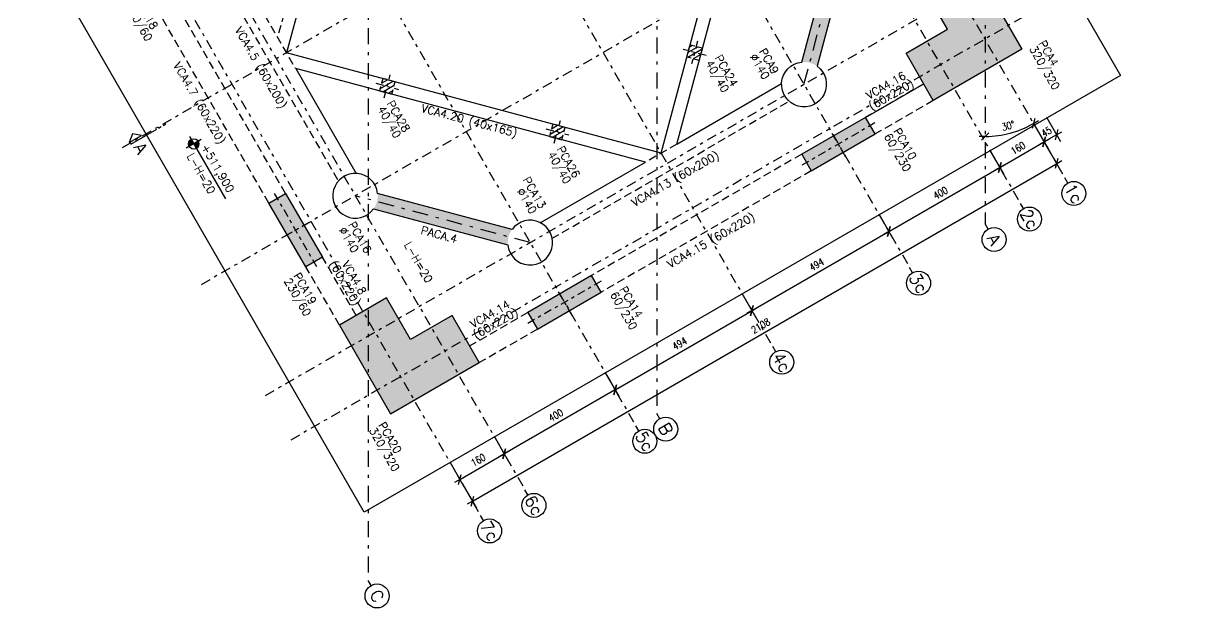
# Model space of a CAD drawing. Header units: metres. Extents: x 661733 to 661987, y 8168511 to 8168781.
# Drawn here: x 661948.45 to 661985.31, y 8168551.36 to 8168569.75 of the extents above; entities that cross this region are included whole.
import ezdxf
from ezdxf.enums import TextEntityAlignment as Align

# ---------------------------------------------------------------- set-up
doc = ezdxf.new("R2010")
doc.units = ezdxf.units.M
doc.header["$MEASUREMENT"] = 0
doc.linetypes.add('SPX-CAMPANARIO$0$DASHDOT2', pattern=[0.5, 0.25, -0.125, 0, -0.125])
doc.linetypes.add('SPX-CAMPANARIO$0$HIDDEN2', pattern=[0.1875, 0.125, -0.0625])
doc.layers.get('0').update_dxf_attribs({"linetype": 'CONTINUOUS'})
doc.layers.get('Defpoints').update_dxf_attribs({"linetype": 'CONTINUOUS'})
for name, color, linetype in [('SPX-CAMPANARIO$0$SP 00 Me1', 9, 'SPX-CAMPANARIO$0$DASHDOT2'), ('SPX-CAMPANARIO$0$SP0Me1', 9, 'SPX-CAMPANARIO$0$DASHDOT2'), ('SPX-CAMPANARIO$0$SP1CRT1', 3, 'CONTINUOUS'), ('SPX-CAMPANARIO$0$SP1INV1', 5, 'SPX-CAMPANARIO$0$HIDDEN2'), ('SPX-CAMPANARIO$0$SP1VST1', 2, 'CONTINUOUS'), ('SPX-CAMPANARIO$0$SP2INV1', 5, 'SPX-CAMPANARIO$0$HIDDEN2'), ('SPX-CAMPANARIO$0$SP3HT2', 254, 'CONTINUOUS'), ('SPX-CAMPANARIO$0$SP3HT3', 9, 'CONTINUOUS'), ('SPX-CAMPANARIO$0$SP4DIM1', 5, 'CONTINUOUS'), ('SPX-CAMPANARIO$0$SP4TN 1', 5, 'CONTINUOUS'), ('SPX-CAMPANARIO$0$SP4TXT 2', 2, 'CONTINUOUS'), ('SPX-CAMPANARIO$0$SP4TXT4', 4, 'CONTINUOUS')]:
    doc.layers.add(name, color=color, linetype=linetype)
doc.styles.add('SPX-CAMPANARIO$0$SP_T-Geral', font='romans.shx')
doc.styles.add('SPX-CAMPANARIO$0$SP_TD_w.8', font='romans.shx', dxfattribs={"width": 0.8})
doc.dimstyles.new('SPX-CAMPANARIO$0$SP_D125cm_18', dxfattribs={"dimtxt": 0.225, "dimasz": 0.025, "dimexe": 0.25, "dimexo": 0.125, "dimgap": 0.125, "dimtad": 1, "dimdec": 1, "dimlfac": 100, "dimdsep": 46, "dimtxsty": 'SPX-CAMPANARIO$0$SP_TD_w.8', "dimblk": 'SPX-CAMPANARIO$0$TIC', "dimcen": 0.0125, "dimdle": 0.125, "dimclrt": 2, "dimadec": 3, "dimazin": 2, "dimtfac": 1, "dimtdec": 1, "dimtmove": 0, "dimatfit": 3, "dimfxl": 0.2, "dimtolj": 1, "dimtzin": 0, "dimarcsym": 0})

# ---------------------------------------------------------------- blocks, each defined once
blk = doc.blocks.new('*U61')
at = {"layer": 'SPX-CAMPANARIO$0$SP 00 Me1', "color": 0, "linetype": 'Continuous'}
blk.add_line((8.374916364184052e-15, -0.1500000000000909), (0, 0), dxfattribs=at)
blk.add_circle((2.512474909253946e-14, -0.4500000000000455), 0.3, dxfattribs=at)
at = {"layer": 'SPX-CAMPANARIO$0$SP 00 Me1', "color": 0, "linetype": 'Continuous', "style": 'SPX-CAMPANARIO$0$SP_T-Geral'}
blk.add_attdef('EIXO?', text='', height=0.3, dxfattribs=at).set_placement((2.512474909253692e-14, -0.45), align=Align.MIDDLE_CENTER)
blk = doc.blocks.new('SPX-CAMPANARIO$0$TIC')
at = {"color": 2, "linetype": 'Continuous'}
blk.add_line((4.59619407771256, 4.596194077712564), (-4.596194077712553, -4.596194077712553), dxfattribs=at)
at = {"color": 5}
blk.add_line((-1, 0), (7.5, 0), dxfattribs=at)
blk = doc.blocks.new('*D84')
at = {"layer": 'Defpoints', "color": 0, "linetype": 'Continuous', "transparency": 16777216}
for p in [(13.48399029725782, -8.939339834902952), (14.24376710479954, -8.939339834902952), (13.48399029711001, -10.53933983918704)]:
    blk.add_point(p, dxfattribs=at)
at = {"layer": 'SPX-CAMPANARIO$0$SP4DIM1', "color": 0, "linetype": 'Continuous', "lineweight": -2, "transparency": 16777216}
for p, q in [((13.60899029725782, -8.939339834902952), (14.49376710479954, -8.939339834902952)), ((14.24376710479954, -10.51433983918704), (14.24376710479954, -8.964339834902953)), ((13.60899029711001, -10.53933983918704), (14.49376710479954, -10.53933983918704))]:
    blk.add_line(p, q, dxfattribs=at)
at = {"layer": 'SPX-CAMPANARIO$0$SP4DIM1', "color": 0, "linetype": 'Continuous', "lineweight": -2, "transparency": 16777216, "xscale": 0.025, "yscale": 0.025, "zscale": 0.025}
for p, rotation in [((14.24376710479954, -8.939339834902952), 90), ((14.24376710479954, -10.53933983918704), 270)]:
    blk.add_blockref('SPX-CAMPANARIO$0$TIC', p, dxfattribs=dict(at, rotation=rotation))
at = {"layer": 'SPX-CAMPANARIO$0$SP4DIM1', "color": 2, "linetype": 'Continuous', "transparency": 16777216, "insert": (14.00626710479954, -9.739339837044996), "char_height": 0.225, "attachment_point": 5, "rotation": 90, "style": 'SPX-CAMPANARIO$0$SP_TD_w.8'}
blk.add_mtext('\\A1;160', dxfattribs=at)
blk = doc.blocks.new('*D85')
at = {"layer": 'Defpoints', "color": 0, "linetype": 'Continuous', "transparency": 16777216}
for p in [(13.48399030228395, -4.939339837696919), (13.48399029725782, -8.939339834902952), (14.24376710479954, -8.939339834902952)]:
    blk.add_point(p, dxfattribs=at)
at = {"layer": 'SPX-CAMPANARIO$0$SP4DIM1', "color": 0, "linetype": 'Continuous', "lineweight": -2, "transparency": 16777216}
for p, q in [((13.60899030228395, -4.939339837696919), (14.49376710479954, -4.939339837696918)), ((14.24376710479954, -4.964339837696919), (14.24376710479954, -8.914339834902952)), ((13.60899029725782, -8.939339834902952), (14.49376710479954, -8.939339834902952))]:
    blk.add_line(p, q, dxfattribs=at)
at = {"layer": 'SPX-CAMPANARIO$0$SP4DIM1', "color": 0, "linetype": 'Continuous', "lineweight": -2, "transparency": 16777216, "xscale": 0.025, "yscale": 0.025, "zscale": 0.025}
for p, rotation in [((14.24376710479954, -4.939339837696918), 90), ((14.24376710479954, -8.939339834902952), 270)]:
    blk.add_blockref('SPX-CAMPANARIO$0$TIC', p, dxfattribs=dict(at, rotation=rotation))
at = {"layer": 'SPX-CAMPANARIO$0$SP4DIM1', "color": 2, "linetype": 'Continuous', "transparency": 16777216, "insert": (14.00626710479954, -6.939339836299939), "char_height": 0.225, "attachment_point": 5, "rotation": 90, "style": 'SPX-CAMPANARIO$0$SP_TD_w.8'}
blk.add_mtext('\\A1;400', dxfattribs=at)
blk = doc.blocks.new('*D86')
at = {"layer": 'Defpoints', "color": 0, "linetype": 'Continuous', "transparency": 16777216}
for p in [(13.48399030274024, -8.14971199663246e-09), (14.24376711082874, -8.14971187445103e-09), (13.48399030228395, -4.939339837696919)]:
    blk.add_point(p, dxfattribs=at)
at = {"layer": 'SPX-CAMPANARIO$0$SP4DIM1', "color": 0, "linetype": 'Continuous', "lineweight": -2, "transparency": 16777216}
for p, q in [((13.60899030274024, -8.149711976530927e-09), (14.49376711082874, -8.149711834247963e-09)), ((14.24376711082875, -4.914339837696918), (14.24376711082874, -0.02500000814971188)), ((13.60899030228395, -4.939339837696919), (14.49376711082875, -4.939339837696918))]:
    blk.add_line(p, q, dxfattribs=at)
at = {"layer": 'SPX-CAMPANARIO$0$SP4DIM1', "color": 0, "linetype": 'Continuous', "lineweight": -2, "transparency": 16777216, "xscale": 0.025, "yscale": 0.025, "zscale": 0.025}
for p, rotation in [((14.24376711082874, -8.14971187445103e-09), 90), ((14.24376711082875, -4.939339837696918), 270)]:
    blk.add_blockref('SPX-CAMPANARIO$0$TIC', p, dxfattribs=dict(at, rotation=rotation))
at = {"layer": 'SPX-CAMPANARIO$0$SP4DIM1', "color": 2, "linetype": 'Continuous', "transparency": 16777216, "insert": (14.00626711082874, -2.469669922923319), "char_height": 0.225, "attachment_point": 5, "rotation": 90, "style": 'SPX-CAMPANARIO$0$SP_TD_w.8'}
blk.add_mtext('\\A1;494', dxfattribs=at)
blk = doc.blocks.new('*D87')
at = {"layer": 'Defpoints', "color": 0, "linetype": 'Continuous', "transparency": 16777216}
for p in [(13.48399030319654, 4.93933982158227), (14.24376711268202, 4.939339821582271), (13.48399030274024, -8.14971176621029e-09)]:
    blk.add_point(p, dxfattribs=at)
at = {"layer": 'SPX-CAMPANARIO$0$SP4DIM1', "color": 0, "linetype": 'Continuous', "lineweight": -2, "transparency": 16777216}
for p, q in [((13.60899030319654, 4.93933982158227), (14.49376711268202, 4.939339821582271)), ((14.24376711268202, 0.02499999185028837), (14.24376711268202, 4.914339821582271)), ((13.60899030274024, -8.149711746108757e-09), (14.49376711268202, -8.149711603825794e-09))]:
    blk.add_line(p, q, dxfattribs=at)
at = {"layer": 'SPX-CAMPANARIO$0$SP4DIM1', "color": 0, "linetype": 'Continuous', "lineweight": -2, "transparency": 16777216, "xscale": 0.025, "yscale": 0.025, "zscale": 0.025}
for p, rotation in [((14.24376711268202, 4.939339821582271), 90), ((14.24376711268202, -8.149711644028861e-09), 270)]:
    blk.add_blockref('SPX-CAMPANARIO$0$TIC', p, dxfattribs=dict(at, rotation=rotation))
at = {"layer": 'SPX-CAMPANARIO$0$SP4DIM1', "color": 2, "linetype": 'Continuous', "transparency": 16777216, "insert": (14.00626711268202, 2.469669906716275), "char_height": 0.225, "attachment_point": 5, "rotation": 90, "style": 'SPX-CAMPANARIO$0$SP_TD_w.8'}
blk.add_mtext('\\A1;494', dxfattribs=at)
blk = doc.blocks.new('*D88')
at = {"layer": 'Defpoints', "color": 0, "linetype": 'Continuous', "transparency": 16777216}
for p in [(13.48399030791922, 8.939339820589357), (14.24376711685793, 8.939339820589357), (13.4839903075497, 4.93933982158227)]:
    blk.add_point(p, dxfattribs=at)
at = {"layer": 'SPX-CAMPANARIO$0$SP4DIM1', "color": 0, "linetype": 'Continuous', "lineweight": -2, "transparency": 16777216}
for p, q in [((13.60899030791922, 8.939339820589357), (14.49376711685793, 8.939339820589357)), ((14.24376711685793, 4.964339821582271), (14.24376711685793, 8.914339820589356)), ((13.6089903075497, 4.93933982158227), (14.49376711685793, 4.939339821582271))]:
    blk.add_line(p, q, dxfattribs=at)
at = {"layer": 'SPX-CAMPANARIO$0$SP4DIM1', "color": 0, "linetype": 'Continuous', "lineweight": -2, "transparency": 16777216, "xscale": 0.025, "yscale": 0.025, "zscale": 0.025}
for p, rotation in [((14.24376711685793, 8.939339820589357), 90), ((14.24376711685793, 4.939339821582271), 270)]:
    blk.add_blockref('SPX-CAMPANARIO$0$TIC', p, dxfattribs=dict(at, rotation=rotation))
at = {"layer": 'SPX-CAMPANARIO$0$SP4DIM1', "color": 2, "linetype": 'Continuous', "transparency": 16777216, "insert": (14.00626711685793, 6.939339821085809), "char_height": 0.225, "attachment_point": 5, "rotation": 90, "style": 'SPX-CAMPANARIO$0$SP_TD_w.8'}
blk.add_mtext('\\A1;400', dxfattribs=at)
blk = doc.blocks.new('*D89')
at = {"layer": 'Defpoints', "color": 0, "linetype": 'Continuous', "transparency": 16777216}
for p in [(13.48399030984539, 10.53933982207947), (14.24376711793706, 10.53933982207947), (13.48399031024753, 8.939339820589357)]:
    blk.add_point(p, dxfattribs=at)
at = {"layer": 'SPX-CAMPANARIO$0$SP4DIM1', "color": 0, "linetype": 'Continuous', "lineweight": -2, "transparency": 16777216}
for p, q in [((13.60899030984539, 10.53933982207947), (14.49376711793706, 10.53933982207947)), ((14.24376711793706, 8.964339820589357), (14.24376711793706, 10.51433982207947)), ((13.60899031024753, 8.939339820589357), (14.49376711793706, 8.939339820589357))]:
    blk.add_line(p, q, dxfattribs=at)
at = {"layer": 'SPX-CAMPANARIO$0$SP4DIM1', "color": 0, "linetype": 'Continuous', "lineweight": -2, "transparency": 16777216, "xscale": 0.025, "yscale": 0.025, "zscale": 0.025}
for p, rotation in [((14.24376711793706, 10.53933982207947), 90), ((14.24376711793706, 8.939339820589357), 270)]:
    blk.add_blockref('SPX-CAMPANARIO$0$TIC', p, dxfattribs=dict(at, rotation=rotation))
at = {"layer": 'SPX-CAMPANARIO$0$SP4DIM1', "color": 2, "linetype": 'Continuous', "transparency": 16777216, "insert": (14.00626711793706, 9.73933982133441), "char_height": 0.225, "attachment_point": 5, "rotation": 90, "style": 'SPX-CAMPANARIO$0$SP_TD_w.8'}
blk.add_mtext('\\A1;160', dxfattribs=at)
blk = doc.blocks.new('*D90')
at = {"layer": 'Defpoints', "color": 0, "linetype": 'Continuous', "transparency": 16777216}
for p in [(14.2667429655373, 10.53933982155154), (15.02651978441712, 10.53933982155154), (14.26674296359006, -10.53933983971497)]:
    blk.add_point(p, dxfattribs=at)
at = {"layer": 'SPX-CAMPANARIO$0$SP4DIM1', "color": 0, "linetype": 'Continuous', "lineweight": -2, "transparency": 16777216}
for p, q in [((14.3917429655373, 10.53933982155154), (15.27651978441712, 10.53933982155154)), ((15.02651978441712, -10.51433983971497), (15.02651978441712, 10.51433982155154)), ((14.39174296359006, -10.53933983971497), (15.27651978441712, -10.53933983971497))]:
    blk.add_line(p, q, dxfattribs=at)
at = {"layer": 'SPX-CAMPANARIO$0$SP4DIM1', "color": 0, "linetype": 'Continuous', "lineweight": -2, "transparency": 16777216, "xscale": 0.025, "yscale": 0.025, "zscale": 0.025}
for p, rotation in [((15.02651978441712, 10.53933982155154), 90), ((15.02651978441712, -10.53933983971497), 270)]:
    blk.add_blockref('SPX-CAMPANARIO$0$TIC', p, dxfattribs=dict(at, rotation=rotation))
at = {"layer": 'SPX-CAMPANARIO$0$SP4DIM1', "color": 2, "linetype": 'Continuous', "transparency": 16777216, "insert": (14.78901978441712, -9.081716714834616e-09), "char_height": 0.225, "attachment_point": 5, "rotation": 90, "style": 'SPX-CAMPANARIO$0$SP_TD_w.8'}
blk.add_mtext('\\A1;2108', dxfattribs=at)
blk = doc.blocks.new('*D91')
at = {"layer": 'Defpoints', "color": 0, "linetype": 'Continuous', "transparency": 16777216}
for p in [(10.53933982830495, 15.53933982923627), (12.40270331296169, 15.53933982830494), (11.19980247199786, 14.12650588083044), (-5.020952300990981, -14.63931541889906), (10.53933982830495, -14.63931541889906)]:
    blk.add_point(p, dxfattribs=at)
at = {"layer": 'SPX-CAMPANARIO$0$SP4DIM1', "color": 0, "linetype": 'Continuous', "lineweight": -2, "transparency": 16777216}
blk.add_arc((10.53933982830495, 12.3118997635086), 1.931063506137405, 60.74176849085688, 89.25823025154367, dxfattribs=at)
at = {"layer": 'SPX-CAMPANARIO$0$SP4DIM1', "color": 0, "linetype": 'Continuous', "lineweight": -2, "transparency": 16777216, "xscale": 0.025, "yscale": 0.025, "zscale": 0.025}
for p, rotation in [((10.53933982830495, 14.242963269646), 179.6291151257718), ((11.50487161808048, 13.98424979495194), 330.3708836166287)]:
    blk.add_blockref('SPX-CAMPANARIO$0$TIC', p, dxfattribs=dict(at, rotation=rotation))
at = {"layer": 'SPX-CAMPANARIO$0$SP4DIM1', "color": 2, "linetype": 'Continuous', "transparency": 16777216, "insert": (11.10060538719584, 14.40657125387501), "char_height": 0.225, "attachment_point": 5, "rotation": 344.99999937120026, "style": 'SPX-CAMPANARIO$0$SP_TD_w.8'}
blk.add_mtext('\\A1;30°', dxfattribs=at)
blk = doc.blocks.new('*D92')
at = {"layer": 'Defpoints', "color": 0, "linetype": 'Continuous', "transparency": 16777216}
for p in [(1.895115945769265, 15.53933982830494), (-14.63931542541832, 10.53933983085618), (15.53933983109891, 10.53933982271701), (13.39672653883932, 9.505170608980052), (15.53933983016759, 7.661843483356268)]:
    blk.add_point(p, dxfattribs=at)
at = {"layer": 'SPX-CAMPANARIO$0$SP4DIM1', "color": 0, "linetype": 'Continuous', "lineweight": -2, "transparency": 16777216}
blk.add_arc((10.55536997732336, 10.53933982406118), 3.023708497043206, 330.473722401157, 359.5262775443127, dxfattribs=at)
at = {"layer": 'SPX-CAMPANARIO$0$SP4DIM1', "color": 0, "linetype": 'Continuous', "lineweight": -2, "transparency": 16777216, "xscale": 0.025, "yscale": 0.025, "zscale": 0.025}
for p, rotation in [((13.57907847436657, 10.53933982324569), 89.76313876443008), ((13.17397834837051, 9.027485573753598), 240.2368611810396)]:
    blk.add_blockref('SPX-CAMPANARIO$0$TIC', p, dxfattribs=dict(at, rotation=rotation))
at = {"layer": 'SPX-CAMPANARIO$0$SP4DIM1', "color": 2, "linetype": 'Continuous', "transparency": 16777216, "insert": (13.24664072170028, 9.81821600011925), "char_height": 0.225, "attachment_point": 5, "rotation": 74.99999997273477, "style": 'SPX-CAMPANARIO$0$SP_TD_w.8'}
blk.add_mtext('\\A1;30°', dxfattribs=at)
blk = doc.blocks.new('*D94')
at = {"layer": 'Defpoints', "color": 0, "linetype": 'Continuous', "transparency": 16777216}
for p in [(13.48399031024752, 10.98942108435192), (13.48399030984539, 10.53933982207947), (14.24376711793708, 10.53933982207947)]:
    blk.add_point(p, dxfattribs=at)
at = {"layer": 'SPX-CAMPANARIO$0$SP4DIM1', "color": 0, "linetype": 'Continuous', "lineweight": -2, "transparency": 16777216}
for p, q in [((13.60899031024752, 10.98942108435192), (14.49376711793708, 10.98942108435192)), ((14.24376711793708, 10.96442108435192), (14.24376711793708, 10.56433982207947)), ((13.60899030984539, 10.53933982207947), (14.49376711793708, 10.53933982207947))]:
    blk.add_line(p, q, dxfattribs=at)
at = {"layer": 'SPX-CAMPANARIO$0$SP4DIM1', "color": 0, "linetype": 'Continuous', "lineweight": -2, "transparency": 16777216, "xscale": 0.025, "yscale": 0.025, "zscale": 0.025}
for p, rotation in [((14.24376711793708, 10.98942108435192), 90), ((14.24376711793708, 10.53933982207947), 270)]:
    blk.add_blockref('SPX-CAMPANARIO$0$TIC', p, dxfattribs=dict(at, rotation=rotation))
at = {"layer": 'SPX-CAMPANARIO$0$SP4DIM1', "color": 2, "linetype": 'Continuous', "transparency": 16777216, "insert": (14.00626711793708, 10.76438045321569), "char_height": 0.225, "attachment_point": 5, "rotation": 90, "style": 'SPX-CAMPANARIO$0$SP_TD_w.8'}
blk.add_mtext('\\A1;45', dxfattribs=at)
blk = doc.blocks.new('SPX-CAMPANARIO$0$SP_P_L')
at = {"layer": 'SPX-CAMPANARIO$0$SP3HT2', "ltscale": 10}
h = blk.add_hatch(color=256, dxfattribs=at)
h.dxf.hatch_style = 1
h.paths.add_polyline_path([(-2.349999999976717, 0.8500000089406967), (0.8499999999767169, 0.8500000089406967), (0.8499999999767169, -2.349999991245568), (-0.8499999999767169, -2.349999991245568), (-0.8499999999767169, -0.8499999912455678), (-2.349999999976717, -0.8499999921768904)])
at = {"layer": 'SPX-CAMPANARIO$0$SP1CRT1', "ltscale": 10}
blk.add_lwpolyline([(-2.349999999976717, 0.8500000089406967), (0.8499999999767169, 0.8500000089406967), (0.8499999999767169, -2.349999991245568), (-0.8499999999767169, -2.349999991245568), (-0.8499999999767169, -0.8499999912455678), (-2.349999999976717, -0.8499999921768904), (-2.349999999976717, 0.8500000089406967)], dxfattribs=at)
blk = doc.blocks.new('SPX-CAMPANARIO$0$SP_P_60_230')
at = {"layer": 'SPX-CAMPANARIO$0$SP3HT2', "linetype": 'Continuous'}
h = blk.add_hatch(color=256, dxfattribs=at)
h.dxf.hatch_style = 1
h.paths.add_polyline_path([(-0.3000000007450581, -1.230000001378357), (0.2999999998137355, -1.230000001378357), (0.300000000745058, 1.069999998621642), (-0.2999999998137355, 1.069999998621642)])
at = {"layer": 'SPX-CAMPANARIO$0$SP0Me1'}
for p, q in [((-5.551115123125783e-17, 1.239999995753169), (9.313225746154785e-10, -1.399999999441206)), ((0.4699999978765845, -0.0800000013783575), (-0.469999996945262, -0.0800000013783575))]:
    blk.add_line(p, q, dxfattribs=at)
at = {"layer": 'SPX-CAMPANARIO$0$SP1CRT1', "ltscale": 10}
blk.add_lwpolyline([(-0.3000000007450581, -1.230000001378357), (0.2999999998137355, -1.230000001378357), (0.300000000745058, 1.069999998621642), (-0.2999999998137355, 1.069999998621642)], close=True, dxfattribs=at)
blk = doc.blocks.new('SPX-CAMPANARIO$0$SP_P_40_40_F')
at = {"layer": 'SPX-CAMPANARIO$0$SP3HT3'}
h = blk.add_hatch(dxfattribs=at)
h.set_pattern_fill('ANSI31', color=256, angle=179.9999999417922)
h.set_pattern_definition([(224.9999999417922, (0, 0), (0.08838834755852316, -0.08838834773811373), [])])
h.paths.add_polyline_path([(-0.2000000001862645, -0.2000000001862645), (0.2000000001862645, -0.1999999992549419), (0.2000000011175871, 0.2000000020489097), (-0.2000000011175871, 0.2000000020489097)])
at = {"layer": 'SPX-CAMPANARIO$0$SP0Me1'}
for p, q in [((0, 0.3699999982491136), (9.313225746154785e-10, -0.369999997317791)), ((0.3699999991804361, 9.313225746154785e-10), (-0.3699999963864684, 9.313225746154785e-10))]:
    blk.add_line(p, q, dxfattribs=at)
at = {"layer": 'SPX-CAMPANARIO$0$SP2INV1', "ltscale": 1.25}
blk.add_lwpolyline([(-0.2000000001862645, -0.2000000001862645), (0.2000000001862645, -0.1999999992549419), (0.2000000011175871, 0.2000000020489097), (-0.2000000011175871, 0.2000000020489097)], close=True, dxfattribs=at)
blk = doc.blocks.new('SPX-CAMPANARIO$0$SP_IND_CORTE2')
for p, q in [((-0.2700000000004366, 0), (-1.020000000000437, 0)), ((-0.1350000000002183, 0), (-0.2099999999991269, 0)), ((0, 0), (-0.0750000000007276, 0))]:
    blk.add_line(p, q)
blk.add_lwpolyline([(-1.020000000000437, 0.06000000000000227), (-0.6599999999998545, 0.06000000000000227), (-0.8400000000001455, 0.210000000000008)], close=True)
at = {"style": 'SPX-CAMPANARIO$0$SP_T-Geral'}
blk.add_attdef('1', text='', height=0.3, dxfattribs=at).set_placement((-0.8400000000001455, -0.1999999999999886), align=Align.MIDDLE_CENTER)
blk = doc.blocks.new('SPX-CAMPANARIO$0$PILAR')
at = {"layer": 'SPX-CAMPANARIO$0$SP3HT2', "linetype": 'Continuous'}
h = blk.add_hatch(color=256, dxfattribs=at)
h.dxf.hatch_style = 1
edge = h.paths.add_edge_path()
edge.add_arc((-6743374.729457063, 4657573.214793112), 0.6999999999827026, -3.81666561775622e-14, 360)
at = {"layer": 'SPX-CAMPANARIO$0$SP3HT2'}
h = blk.add_hatch(color=256, dxfattribs=at)
h.dxf.hatch_style = 1
h.paths.add_polyline_path([(-6743375.224431809, 4657572.719818367, -0.09155635193486063), (-6743375.368564808, 4657572.929238758), (-6743378.443902706, 4657569.853900857, -0.09155635130964639), (-6743378.234482314, 4657569.709767859)])
h.paths.add_polyline_path([(-6743375.015011419, 4657572.575685368, -0.09155635213007644), (-6743375.22443181, 4657572.719818367), (-6743378.234482314, 4657569.709767859, -0.09155635238398802), (-6743378.090349317, 4657569.500347466)])
at = {"layer": 'SPX-CAMPANARIO$0$SP3HT2', "linetype": 'Continuous'}
h = blk.add_hatch(color=256, dxfattribs=at)
h.dxf.hatch_style = 1
edge = h.paths.add_edge_path()
edge.add_arc((-6743378.729457062, 4657569.214793111), 0.6999999999827026, -3.81666561775622e-14, 360)
at = {"layer": 'SPX-CAMPANARIO$0$SP 00 Me1', "ltscale": 2}
blk.add_line((-6743378.729457062, 4657569.214793111), (-6743374.729457063, 4657573.214793112), dxfattribs=at)
at = {"layer": 'SPX-CAMPANARIO$0$SP1CRT1'}
for p, q in [((-6743375.368564808, 4657572.929238758), (-6743378.443902706, 4657569.853900856)), ((-6743378.090349315, 4657569.500347466), (-6743375.015011418, 4657572.575685366))]:
    blk.add_line(p, q, dxfattribs=at)
at = {"layer": 'SPX-CAMPANARIO$0$SP1CRT1', "ltscale": 10}
for centre, start, end in [((-6743374.729457063, 4657573.214793112), 245.9248324788703, 204.0751675803867), ((-6743378.729457062, 4657569.214793111), 65.92483217262922, 24.07516739542888)]:
    blk.add_arc(centre, 0.6999999999827026, start, end, dxfattribs=at)
blk = doc.blocks.new('SPX-CAMPANARIO$0$SP_EIXOS_CAMP')
at = {"layer": 'SPX-CAMPANARIO$0$SP0Me1', "ltscale": 1.25}
for p, q in [((-1.862645149230957e-09, 15.53933982923627), (-2.766997046325639e-09, -14.63931541889906)), ((4.939339827746153, 15.53933982830495), (4.939339828650505, -14.63931541889906)), ((8.93933982681483, 15.53933982830495), (8.93933982681483, -14.63931541889906)), ((10.53933982830495, 15.53933982923627), (10.53933982830495, -14.63931541889906)), ((-14.63931542541832, 10.53933983085618), (15.53933983109891, 10.53933982271701)), ((-14.63931542541832, 8.939339843335901), (15.53933983016759, 8.939339835196733)), ((-14.63931542541832, 4.939339844240252), (15.53933983109891, 4.939339835196733)), ((-14.63931542541832, 3.509524878347265e-09), (15.53933983016759, -3.725290298461914e-09)), ((-14.63931542541832, -4.939339816786047), (15.53933983016759, -4.939339824020863)), ((-14.63931542541832, -8.939339815881695), (15.53933983203024, -8.939339824020863)), ((-14.63931542541832, -10.53933982200145), (15.53933983109891, -10.53933982923627))]:
    blk.add_line(p, q, dxfattribs=at)
at = {"layer": 'SPX-CAMPANARIO$0$SP0Me1', "ltscale": 2}
for p, q in [((1.895115945769266, 15.53933982830494), (15.53933983016759, 7.661843483356268)), ((-14.63931542541832, 13.23869983571336), (15.53933983016759, -4.18495492732394)), ((-14.63931542541832, 2.824551025020269), (15.53933983016759, -14.59910373801703))]:
    blk.add_line(p, q, dxfattribs=at)
at = {"layer": 'SPX-CAMPANARIO$0$SP0Me1'}
ref = blk.add_blockref('*U61', (15.53933733142912, 10.53933983109891), dxfattribs=dict(at, xscale=1.25, yscale=1.25, zscale=1.25, rotation=90))
ref.add_attrib('EIXO?', '1c', dxfattribs={"layer": 'SPX-CAMPANARIO$0$SP 00 Me1', "color": 0, "linetype": 'Continuous', "height": 0.3749999999999998, "rotation": 5.336085289072461e-08, "style": 'SPX-CAMPANARIO$0$SP_T-Geral'}).set_placement((16.10183733166195, 10.53933983109891), align=Align.MIDDLE_CENTER)
ref = blk.add_blockref('*U61', (15.53933733142912, 8.939339843578637), dxfattribs=dict(at, xscale=1.25, yscale=1.25, zscale=1.25, rotation=90))
ref.add_attrib('EIXO?', '2c', dxfattribs={"layer": 'SPX-CAMPANARIO$0$SP 00 Me1', "color": 0, "linetype": 'Continuous', "height": 0.3749999999999998, "rotation": 5.336085289072461e-08, "style": 'SPX-CAMPANARIO$0$SP_T-Geral'}).set_placement((16.10183733107988, 8.939339843578637), align=Align.MIDDLE_CENTER)
ref = blk.add_blockref('*U61', (15.53933733142913, 7.661843491738171), dxfattribs=dict(at, xscale=1.25, yscale=1.25, zscale=1.25, rotation=90))
ref.add_attrib('EIXO?', 'A', dxfattribs={"layer": 'SPX-CAMPANARIO$0$SP 00 Me1', "color": 0, "linetype": 'Continuous', "height": 0.3749999999999998, "rotation": 5.336085289072461e-08, "style": 'SPX-CAMPANARIO$0$SP_T-Geral'}).set_placement((16.10183733107988, 7.661843491738171), align=Align.MIDDLE_CENTER)
ref = blk.add_blockref('*U61', (15.53933733142912, 4.939339843578637), dxfattribs=dict(at, xscale=1.25, yscale=1.25, zscale=1.25, rotation=90))
ref.add_attrib('EIXO?', '3c', dxfattribs={"layer": 'SPX-CAMPANARIO$0$SP 00 Me1', "color": 0, "linetype": 'Continuous', "height": 0.3749999999999998, "rotation": 5.336085289072461e-08, "style": 'SPX-CAMPANARIO$0$SP_T-Geral'}).set_placement((16.10183733282611, 4.939339843578637), align=Align.MIDDLE_CENTER)
ref = blk.add_blockref('*U61', (15.53933733142912, 3.725290298461914e-09), dxfattribs=dict(at, xscale=1.25, yscale=1.25, zscale=1.25, rotation=90))
ref.add_attrib('EIXO?', '4c', dxfattribs={"layer": 'SPX-CAMPANARIO$0$SP 00 Me1', "color": 0, "linetype": 'Continuous', "height": 0.3749999999999998, "rotation": 5.336085289072461e-08, "style": 'SPX-CAMPANARIO$0$SP_T-Geral'}).set_placement((16.1018373304978, 4.889443516731262e-09), align=Align.MIDDLE_CENTER)
ref = blk.add_blockref('*U61', (15.53933733142913, -4.184953484676612), dxfattribs=dict(at, xscale=1.25, yscale=1.25, zscale=1.25, rotation=90))
ref.add_attrib('EIXO?', 'B', dxfattribs={"layer": 'SPX-CAMPANARIO$0$SP 00 Me1', "color": 0, "linetype": 'Continuous', "height": 0.3749999999999998, "rotation": 5.336085289072461e-08, "style": 'SPX-CAMPANARIO$0$SP_T-Geral'}).set_placement((16.10183733107988, -4.184953484676612), align=Align.MIDDLE_CENTER)
ref = blk.add_blockref('*U61', (15.53933733142912, -4.939339815638959), dxfattribs=dict(at, xscale=1.25, yscale=1.25, zscale=1.25, rotation=90))
ref.add_attrib('EIXO?', '5c', dxfattribs={"layer": 'SPX-CAMPANARIO$0$SP 00 Me1', "color": 0, "linetype": 'Continuous', "height": 0.3749999999999998, "rotation": 5.336085289072461e-08, "style": 'SPX-CAMPANARIO$0$SP_T-Geral'}).set_placement((16.10183733107988, -4.939339815638959), align=Align.MIDDLE_CENTER)
ref = blk.add_blockref('*U61', (15.53933733236045, -8.93933981563896), dxfattribs=dict(at, xscale=1.25, yscale=1.25, zscale=1.25, rotation=90))
ref.add_attrib('EIXO?', '6c', dxfattribs={"layer": 'SPX-CAMPANARIO$0$SP 00 Me1', "color": 0, "linetype": 'Continuous', "height": 0.3749999999999998, "rotation": 5.336085289072461e-08, "style": 'SPX-CAMPANARIO$0$SP_T-Geral'}).set_placement((16.1018373320112, -8.93933981563896), align=Align.MIDDLE_CENTER)
ref = blk.add_blockref('*U61', (15.53933733236045, -10.53933982178569), dxfattribs=dict(at, xscale=1.25, yscale=1.25, zscale=1.25, rotation=90))
ref.add_attrib('EIXO?', '7c', dxfattribs={"layer": 'SPX-CAMPANARIO$0$SP 00 Me1', "color": 0, "linetype": 'Continuous', "height": 0.3749999999999998, "rotation": 5.336085289072461e-08, "style": 'SPX-CAMPANARIO$0$SP_T-Geral'}).set_placement((16.10183733259328, -10.53933982178569), align=Align.MIDDLE_CENTER)
ref = blk.add_blockref('*U61', (15.53933733142912, -14.5991022953697), dxfattribs=dict(at, xscale=1.25, yscale=1.25, zscale=1.25, rotation=90))
ref.add_attrib('EIXO?', 'C', dxfattribs={"layer": 'SPX-CAMPANARIO$0$SP 00 Me1', "color": 0, "linetype": 'Continuous', "height": 0.3749999999999998, "rotation": 5.336085289072461e-08, "style": 'SPX-CAMPANARIO$0$SP_T-Geral'}).set_placement((16.10183733107988, -14.5991022953697), align=Align.MIDDLE_CENTER)
at = {"layer": 'SPX-CAMPANARIO$0$SP4DIM1', "linetype": 'Continuous'}
for base, line1, line2, picture, middle in [((13.39672653883932, 9.505170608980052), ((1.895115945769266, 15.53933982830494), (15.53933983016759, 7.661843483356268)), ((-14.63931542541832, 10.53933983085618), (15.53933983109891, 10.53933982271701)), '*D92', (13.24664072170028, 9.818216000119248)), ((11.19980247199786, 14.12650588083044), ((10.53933982830495, 15.53933982923627), (10.53933982830495, -14.63931541889906)), ((12.40270331296169, 15.53933982830494), (-5.020952300990981, -14.63931541889906)), '*D91', (11.10060538719584, 14.40657125387501))]:
    dim = blk.add_angular_dim_2l(base=base, line1=line1, line2=line2, dimstyle='SPX-CAMPANARIO$0$SP_D125cm_18', dxfattribs=at)
    dim.commit()
    dim.dimension.update_dxf_attribs({"geometry": picture, "text_midpoint": middle})
dim = blk.add_linear_dim(base=(14.24376711793708, 10.53933982207947), p1=(13.48399031024752, 10.98942108435192), p2=(13.48399030984539, 10.53933982207947), angle=270.0000000386435, dimstyle='SPX-CAMPANARIO$0$SP_D125cm_18', dxfattribs=at)
dim.commit()
dim.dimension.update_dxf_attribs({"geometry": '*D94', "text_midpoint": (14.24376711793708, 10.76438045321569), "dimtype": 128})
for base, p1, p2, angle, picture, middle in [((14.24376711793706, 10.53933982207947), (13.48399031024752, 8.939339820589353), (13.48399030984539, 10.53933982207947), 89.99999996135651, '*D89', (14.00626711793706, 9.73933982133441)), ((14.24376711685793, 8.939339820589357), (13.48399030754969, 4.939339821582268), (13.48399030791921, 8.939339820589353), 89.99999996135651, '*D88', (14.00626711685793, 6.939339821085809)), ((14.24376710479954, -8.939339834902952), (13.48399030228394, -4.939339837696918), (13.48399029725781, -8.939339834902949), 269.9999999613565, '*D85', (14.00626710479954, -6.939339836299939)), ((14.24376710479954, -8.939339834902952), (13.48399029711, -10.53933983918703), (13.48399029725781, -8.939339834902949), 89.99999996135651, '*D84', (14.00626710479954, -9.739339837044996))]:
    dim = blk.add_linear_dim(base=base, p1=p1, p2=p2, angle=angle, dimstyle='SPX-CAMPANARIO$0$SP_D125cm_18', dxfattribs=at)
    dim.commit()
    dim.dimension.update_dxf_attribs({"geometry": picture, "text_midpoint": middle})
for base, p1, p2, picture, middle in [((15.02651978441712, 10.53933982155154), (14.26674296359005, -10.53933983971496), (14.2667429655373, 10.53933982155154), '*D90', (14.78901978441712, -9.081716714834616e-09)), ((14.24376711268202, 4.939339821582271), (13.48399030274024, -8.149711766210287e-09), (13.48399030319653, 4.939339821582268), '*D87', (14.00626711268202, 2.469669906716275)), ((14.24376711082874, -8.14971187445103e-09), (13.48399030228394, -4.939339837696918), (13.48399030274024, -8.149711996632456e-09), '*D86', (14.00626711082874, -2.469669922923319))]:
    dim = blk.add_linear_dim(base=base, p1=p1, p2=p2, angle=89.99999996135651, dimstyle='SPX-CAMPANARIO$0$SP_D125cm_18', override={"dimdec": 0}, dxfattribs=at)
    dim.commit()
    dim.dimension.update_dxf_attribs({"geometry": picture, "text_midpoint": middle})
blk = doc.blocks.new('SPX-CAMPANARIO')
at = {"layer": 'SPX-CAMPANARIO$0$SP1INV1', "ltscale": 2}
for p, q in [((661958.6131798462, 8168577.654485456), (661956.3818893562, 8168569.327195878)), ((661954.4906018991, 8168572.603001867), (661956.9352224675, 8168568.350709812)), ((661954.0068737357, 8168572.240843623), (661958.2833598698, 8168564.833752326)), ((661956.1128802256, 8168564.143133373), (661952.3235403759, 8168570.706462472)), ((661956.632495467, 8168564.443133375), (661952.8431556177, 8168571.006462473)), ((661976.5685141695, 8168567.870295419), (661974.7498608188, 8168566.820295417)), ((661976.8685141703, 8168567.350680177), (661975.0498608187, 8168566.300680174)), ((661964.952461175, 8168563.04015246), (661972.3595524564, 8168567.316638624)), ((661968.8537357815, 8168565.985374744), (661967.873939876, 8168565.419689314)), ((661972.7580023896, 8168565.670295415), (661966.1946732834, 8168561.880955579)), ((661973.0580023903, 8168565.150680173), (661966.4946732841, 8168561.361340337)), ((661958.8324954797, 8168560.632621599), (661957.7824954729, 8168562.451274948)), ((661958.3128802379, 8168560.332621599), (661957.2628802311, 8168562.151274947)), ((661964.2028148569, 8168560.730955577), (661962.3841615006, 8168559.680955576)), ((661964.5028148558, 8168560.211340333), (661962.6841614995, 8168559.161340334))]:
    blk.add_line(p, q, dxfattribs=at)
at = {"layer": 'SPX-CAMPANARIO$0$SP1VST1'}
for p, q in [((661959.7994979809, 8168580.536403724), (661956.6647320678, 8168568.837297921)), ((661968.3638378349, 8168565.70253203), (661971.4986037319, 8168577.401637837)), ((661968.8537357815, 8168565.985374744), (661971.7814464478, 8168576.91173989)), ((661968.3638378269, 8168565.702532025), (661956.6647320348, 8168568.837297978)), ((661967.8739398764, 8168565.419689313), (661956.9475747562, 8168568.347400026)), ((661956.9475747568, 8168568.347400025), (661958.8388621924, 8168565.071594079)), ((661968.8537357796, 8168565.985374737), (661972.1217107003, 8168567.872140946)), ((661974.7498608202, 8168566.820295413), (661976.5685141712, 8168567.870295417)), ((661964.5903029306, 8168563.523880621), (661967.8739398838, 8168565.41968931))]:
    blk.add_line(p, q, dxfattribs=at)
blk.add_lwpolyline([(661969.074003829, 8168591.751119235), (661982.7133192674, 8168568.127131952), (661959.0893319892, 8168554.487816515), (661945.4500165508, 8168578.111803798)], close=True, dxfattribs=at)
at = {"layer": 'SPX-CAMPANARIO$0$SP4TN 1', "color": 9}
for p, q in [((661953.9960888242, 8168566.126065855), (661953.5284351062, 8168565.856065855)), ((661953.6272619651, 8168566.224892714), (661954.7499851971, 8168564.280279036))]:
    blk.add_line(p, q, dxfattribs=at)
blk.add_circle((661953.7622619651, 8168565.991065853), 0.1619999999999986, dxfattribs=at)
for points in [[(661953.7622619651, 8168565.991065853), (661953.6812619651, 8168566.13136197), (661953.605781981, 8168566.032994541)], [(661953.7622619651, 8168565.991065853), (661953.6219658498, 8168565.910065855), (661953.605781981, 8168566.032994541)], [(661953.7622619651, 8168565.991065853), (661953.9025580806, 8168566.072065854), (661953.9187419491, 8168565.949137169)], [(661953.7622619651, 8168565.991065853), (661953.8432619651, 8168565.850769741), (661953.9187419491, 8168565.949137169)]]:
    blk.add_solid(points, dxfattribs=at)
at = {"xscale": -1, "rotation": 300.000000083461}
blk.add_blockref('SPX-CAMPANARIO$0$PILAR', (-6743289.800806687, 11679720.51630829), dxfattribs=at)
at = {"rotation": 119.9999999372962}
blk.add_blockref('SPX-CAMPANARIO$0$PILAR', (1323848.177850421, 16337284.80182421), dxfattribs=at)
at = {"layer": 'SPX-CAMPANARIO$0$SP 00 Me1', "linetype": 'Continuous', "rotation": 300.000000039103}
blk.add_blockref('SPX-CAMPANARIO$0$SP_EIXOS_CAMP', (661964.0816679101, 8168573.119467872), dxfattribs=at)
at = {"layer": 'SPX-CAMPANARIO$0$SP1CRT1'}
for name, p, rotation in [('SPX-CAMPANARIO$0$SP_P_L', (661978.4786738604, 8168569.261801766), 300.000000039103), ('SPX-CAMPANARIO$0$SP_P_40_40_F', (661959.8064873492, 8168567.788970706), 164.8631067391878), ('SPX-CAMPANARIO$0$SP_P_60_230', (661973.9732136397, 8168566.025487792), 300.000000039103), ('SPX-CAMPANARIO$0$SP_P_60_230', (661965.4180261017, 8168561.086147959), 300.000000039103)]:
    blk.add_blockref(name, p, dxfattribs=dict(at, rotation=rotation))
at = {"layer": 'SPX-CAMPANARIO$0$SP1CRT1', "xscale": -1}
for name, p, rotation in [('SPX-CAMPANARIO$0$SP_P_60_230', (661956.9876878195, 8168563.22792215), 209.9999999799353), ('SPX-CAMPANARIO$0$SP_P_L', (661960.22400181, 8168558.722461927), 120.0000000391031)]:
    blk.add_blockref(name, p, dxfattribs=dict(at, rotation=rotation))
at = {"layer": 'SPX-CAMPANARIO$0$SP1INV1', "xscale": -1, "rotation": 255.1368932482586}
blk.add_blockref('SPX-CAMPANARIO$0$SP_P_40_40_F', (661969.410994626, 8168568.843611569), dxfattribs=at)
at = {"layer": 'SPX-CAMPANARIO$0$SP1INV1', "rotation": 164.8631067391878}
blk.add_blockref('SPX-CAMPANARIO$0$SP_P_40_40_F', (661965.1200047297, 8168566.366207399), dxfattribs=at)
at = {"layer": 'SPX-CAMPANARIO$0$SP4TXT4'}
ref = blk.add_blockref('SPX-CAMPANARIO$0$SP_IND_CORTE2', (661952.8852353625, 8168566.605494194), dxfattribs=dict(at, xscale=1.25, yscale=1.25, zscale=1.25, rotation=29.99999987407687))
ref.add_attrib('Nº', 'A', dxfattribs={"height": 0.3749999999999999, "rotation": 300.0000000000001, "style": 'SPX-CAMPANARIO$0$SP_T-Geral'}).set_placement((661952.1065205752, 8168565.854267769), align=Align.MIDDLE_CENTER)
at = {"layer": 'SPX-CAMPANARIO$0$SP4TN 1', "insert": (661953.9225621095, 8168565.852081475), "char_height": 0.25, "attachment_point": 7, "rotation": 300.00000003910304, "style": 'SPX-CAMPANARIO$0$SP_T-Geral'}
blk.add_mtext_dynamic_manual_height_columns('+511,900', width=1.269714283868041, gutter_width=12.5, heights=[0], dxfattribs=at)
at = {"layer": 'SPX-CAMPANARIO$0$SP4TXT 2', "line_spacing_factor": 0.8, "style": 'SPX-CAMPANARIO$0$SP_T-Geral'}
for s, insert, char_height, attachment_point, rotation in [('PCA18\\P230/60', (661951.8332094767, 8168570.423369861), 0.25, 4, 300.00000001222276), ('VCA4.5 (60x200)', (661955.6814158643, 8168568.269580125), 0.25, 8, 300.00000003910304), ('PCA4\\P320/320', (661980.0778617614, 8168569.088127824), 0.25, 4, 300.00000003910304), ('PCA9\\P%%C140', (661971.8066197908, 8168568.122027731), 0.25, 6, 300.00000005055784), ('VCA4.7 (60x220)', (661953.7623403525, 8168567.161601326), 0.25, 8, 300.00000003910304), ('PCA24\\P40/40', (661969.9591508798, 8168568.637761638), 0.2499999999999999, 4, 300.00000013960664), ('VCA4.16\\P(60x220)', (661975.6591874397, 8168567.345295398), 0.25, 8, 30.00000005027063), ('PCA28\\P40/40', (661959.7109300526, 8168567.212251029), 0.2499999999999999, 4, 299.99999994199084), ('VCA4.20 (40x165)', (661962.4056473938, 8168566.839769588), 0.25, 2, 344.99999984807573), ('PCA10\\P60/230', (661975.5379270846, 8168566.351525346), 0.2499999999999999, 4, 300.00000013960664), ('PCA26\\P40/40', (661965.0241978777, 8168565.788565191), 0.2499999999999999, 4, 299.99999994199084), ('L-H=20', (661953.9931678165, 8168565.068707496), 0.25, 5, 300.00000003910304), ('VCA4.13 (60x200)', (661968.9091884322, 8168564.721787207), 0.25, 8, 30.00000005027063), ('PCA13\\P%%C140', (661964.5314400471, 8168563.92170074), 0.25, 6, 300.0000000301833), ('VCA4.15 (60x220)', (661970.0295194046, 8168562.799401888), 0.25, 8, 30.00000005027063), ('PCA16\\P%%C140', (661958.5424851994, 8168563.452563385), 0.2499999999999999, 4, 300.0000000390528), ('PACA.4', (661961.4613140126, 8168563.280383686), 0.25, 2, 345.00000014612203), ('L-H=20', (661960.7840887872, 8168562.297118345), 0.25, 5, 300.0000001891518), ('VCA4.8\\P(60x220)', (661958.3074954413, 8168561.541948278), 0.25, 8, 300.00000003910304), ('PCA19\\P230/60', (661956.7909640946, 8168561.836286977), 0.25, 4, 300.00000001222276), ('PCA14\\P60/230', (661966.9827395477, 8168561.41218551), 0.2499999999999999, 4, 300.00000013960664), ('VCA4.14\\P(60x220)', (661963.2934881364, 8168560.205955529), 0.25, 8, 30.00000005027063), ('PCA20\\P320/320', (661959.4468147289, 8168557.176787248), 0.25, 4, 300.0000000369936)]:
    blk.add_mtext(s, dxfattribs=dict(at, insert=insert, char_height=char_height, attachment_point=attachment_point, rotation=rotation))

msp = doc.modelspace()

# ---------------------------------------------------------------- block references
msp.add_blockref('SPX-CAMPANARIO', (0, 0))

doc.saveas('drawing.dxf')
